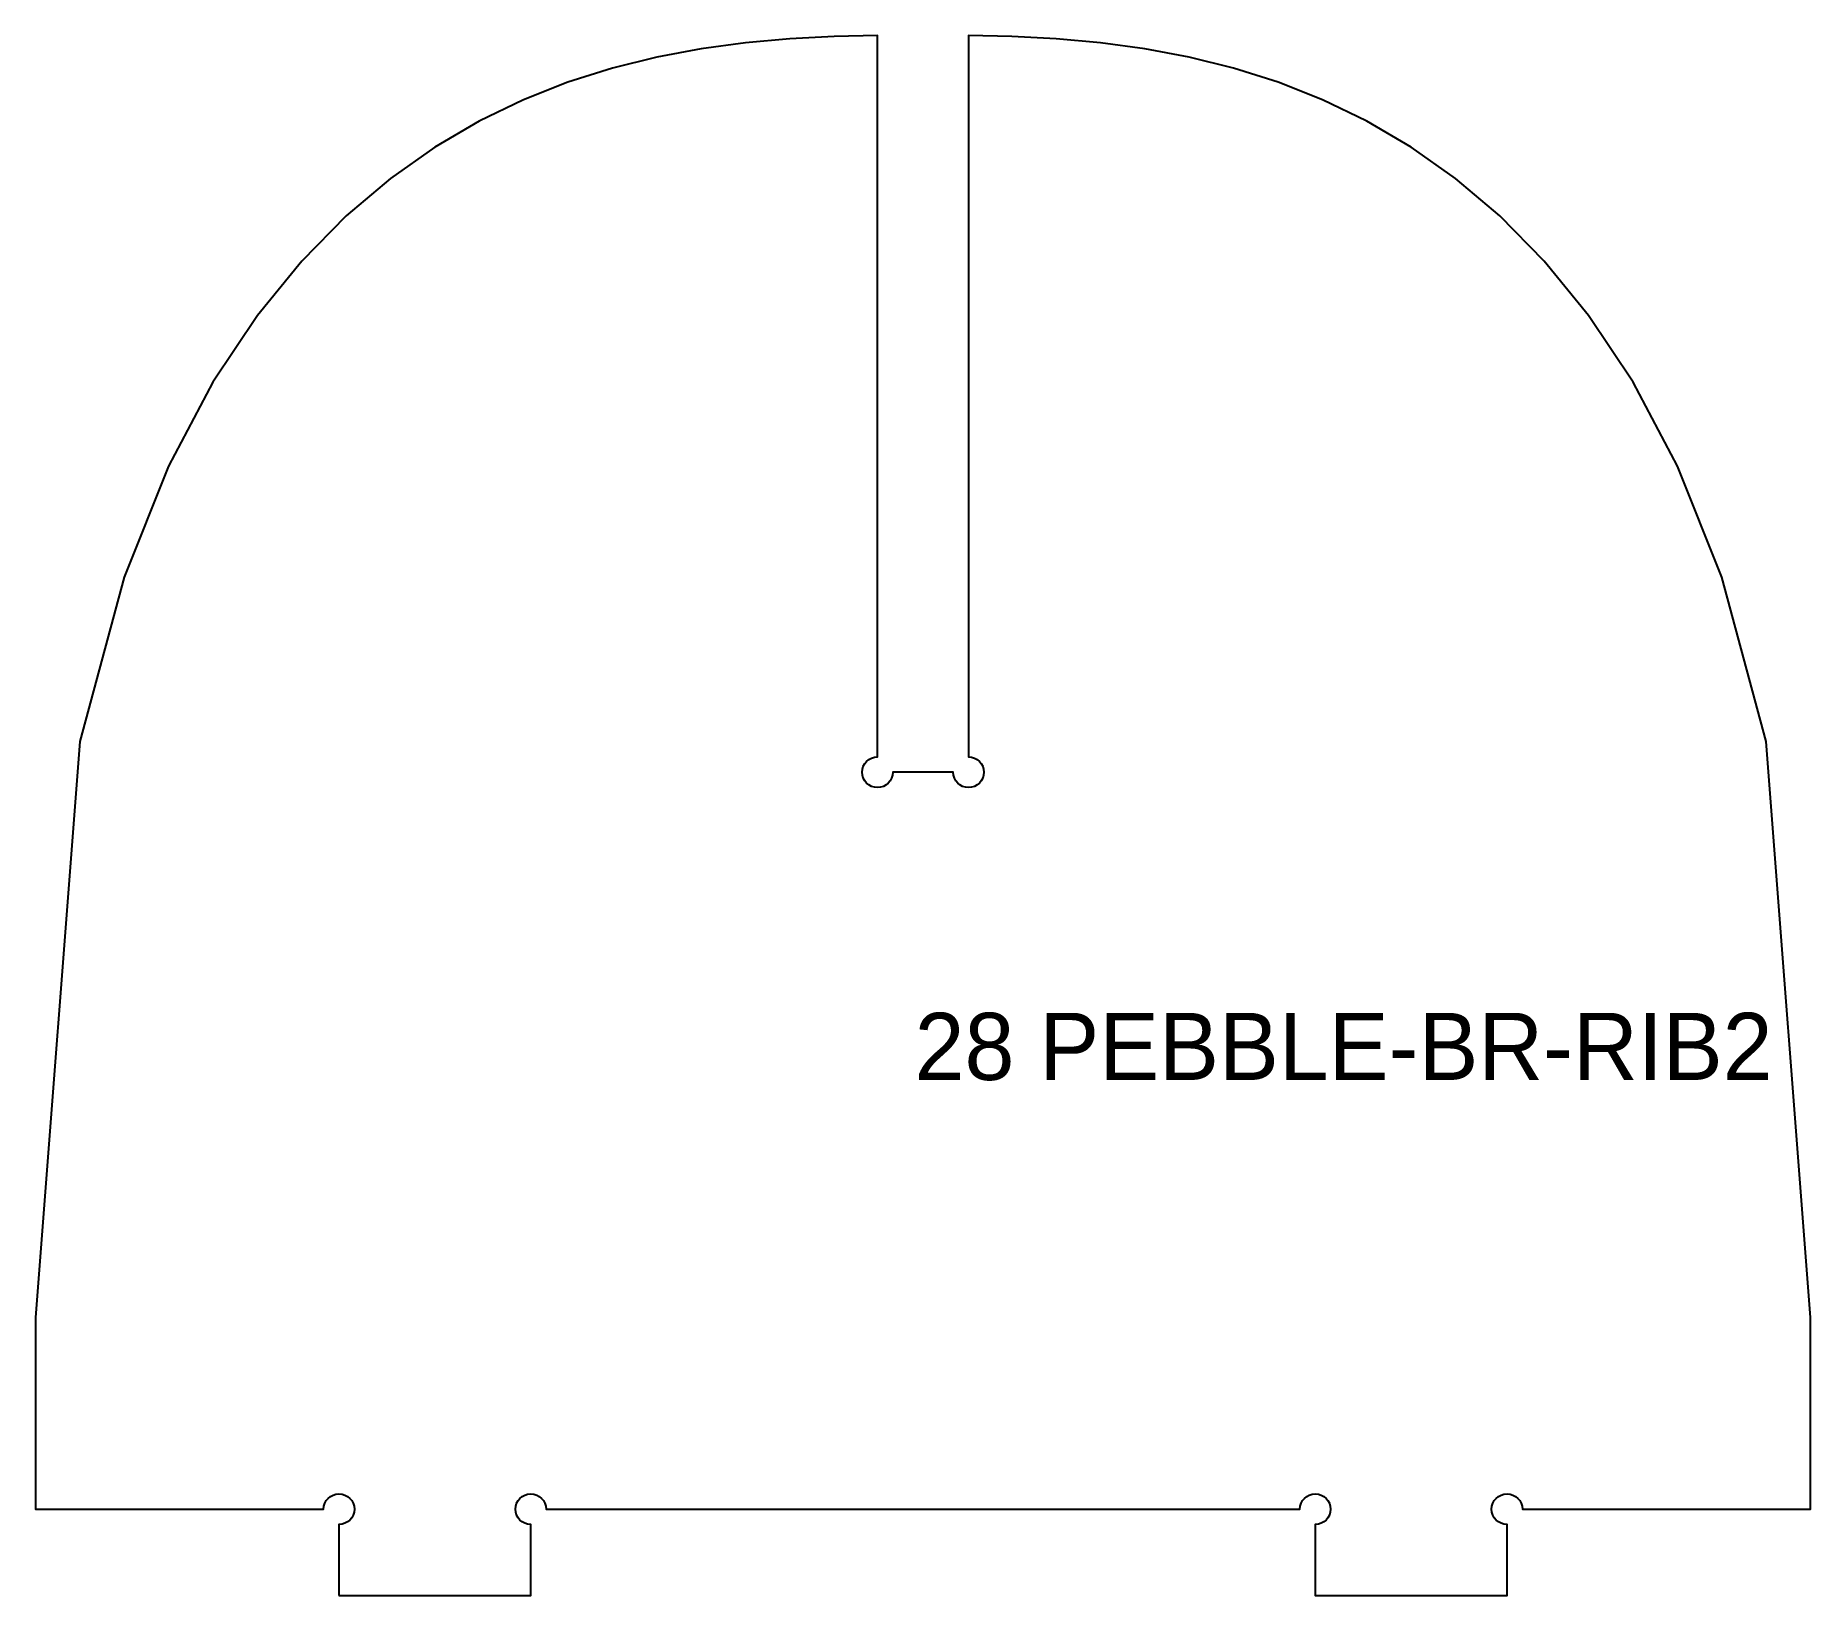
# Model space of a CAD drawing. Header units: millimetres. Extents: x 0 to 370, y 0 to 325.
import ezdxf
from ezdxf.enums import TextEntityAlignment as Align

# ---------------------------------------------------------------- set-up
doc = ezdxf.new("R2010")
doc.units = ezdxf.units.MM
doc.layers.add('CUT', color=1, linetype='Continuous')
doc.layers.add('ENGRAVE-LABEL', color=3, linetype='Continuous')

msp = doc.modelspace()

# ---------------------------------------------------------------- linework, layer by layer
at = {"layer": 'CUT'}
msp.add_lwpolyline([(63.3074, 0), (103.3074, 0), (103.3074, 14.8, -2.41421356), (106.5074, 18), (263.748, 18, -2.41421356), (266.948, 14.8), (266.948, 0), (306.948, 0), (306.948, 14.8, -2.41421356), (310.148, 18), (370.2554, 18), (370.2554, 58), (360.999, 178.1238), (351.7427, 212.3562), (342.4863, 235.5112), (333.2299, 253.0341), (323.9735, 266.9633), (314.7171, 278.3247), (305.4607, 287.7219), (296.2043, 295.5462), (286.948, 302.0704), (277.6916, 307.4943), (268.4352, 311.9714), (259.1788, 315.6243), (249.9224, 318.5541), (240.666, 320.8479), (231.4096, 322.5829), (222.1532, 323.8309), (212.8969, 324.6616), (203.6405, 325.146), (194.6277, 325.3563), (194.6277, 174.9023, -2.41421356), (191.4277, 171.7023), (178.8277, 171.7023, -2.41421356), (175.6277, 174.9023), (175.6277, 325.3563), (166.6149, 325.146), (157.3585, 324.6616), (148.1022, 323.8309), (138.8458, 322.5829), (129.5894, 320.8479), (120.333, 318.5541), (111.0766, 315.6243), (101.8202, 311.9714), (92.5638, 307.4943), (83.3074, 302.0704), (74.0511, 295.5462), (64.7947, 287.7219), (55.5383, 278.3247), (46.2819, 266.9633), (37.0255, 253.0341), (27.7691, 235.5112), (18.5127, 212.3562), (9.2564, 178.1238), (0, 58), (0, 18), (60.1074, 18, -2.41421356), (63.3074, 14.8)], format="xyb", close=True, dxfattribs=at)

# ---------------------------------------------------------------- texts
at = {"layer": 'ENGRAVE-LABEL'}
msp.add_text('28 PEBBLE-BR-RIB2', height=14, dxfattribs=at).set_placement((272.8614, 114.5189), align=Align.MIDDLE_CENTER)

doc.saveas('drawing.dxf')
